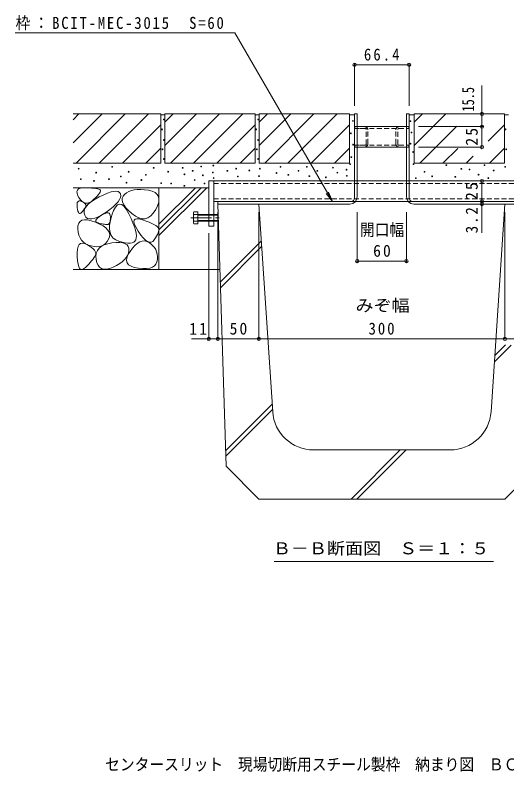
# Model space of a CAD drawing. Units: millimetres at full size, sheet at 1:5; some dimension numbers follow another scale. Extents: x -1311 to 1966, y -1318 to 1367.
# Drawn here: x 255 to 855, y -1318 to -394 of the extents above; entities that cross this region are included whole.
import ezdxf
from ezdxf.enums import TextEntityAlignment as Align

# ---------------------------------------------------------------- set-up
doc = ezdxf.new("R2010")
doc.units = ezdxf.units.MM
doc.header["$LTSCALE"] = 5
doc.header["$PDMODE"] = 32
doc.header["$PDSIZE"] = 4
doc.linetypes.add('CHAIN1', pattern=[8, 5, -1, 1, -1])
doc.linetypes.add('DASHED1', pattern=[1.8, 1.2, -0.6])
for name, color, linetype, lineweight in [('4-0_通り芯', 7, 'Continuous', 9), ('4-3_寸法', 7, 'DASHED1', 9), ('4-4_文字', 7, 'Continuous', 9), ('4-5_建具', 7, 'Continuous', 9), ('4-E_見え係り', 7, 'Continuous', 9), ('4-F_断熱材', 6, 'Continuous', 5)]:
    doc.layers.add(name, color=color, linetype=linetype, lineweight=lineweight)
doc.layers.add('F-4_F-4ﾚｲﾔ', color=2, linetype='Continuous')
doc.styles.add('ＭＳ ゴシック', font='')
doc.styles.get('ＭＳ ゴシック').set_extended_font_data('MS Gothic')

msp = doc.modelspace()

# ---------------------------------------------------------------- linework, layer by layer
at = {"layer": '4-0_通り芯'}
for p, q in [((669.323, -514.718), (672.523, -514.718)), ((669.323, -617.018), (669.323, -514.718)), ((672.523, -615.718), (672.523, -514.718)), ((735.723, -514.718), (732.523, -514.718)), ((732.523, -615.718), (732.523, -514.718)), ((735.723, -617.018), (735.723, -514.718)), ((672.523, -530.218), (732.523, -530.218)), ((672.523, -555.218), (732.523, -555.218)), ((497.523, -596.518), (491.523, -596.518)), ((491.523, -596.518), (491.523, -651.518)), ((497.523, -596.518), (669.323, -596.518)), ((497.523, -651.518), (497.523, -596.518)), ((672.523, -596.518), (732.523, -596.518)), ((735.723, -596.518), (907.523, -596.518)), ((664.823, -621.518), (497.523, -621.518)), ((502.523, -624.718), (502.523, -621.518)), ((663.523, -624.718), (502.523, -624.718)), ((670.405, -621.518), (734.642, -621.518)), ((740.223, -621.518), (907.523, -621.518)), ((741.523, -624.718), (902.523, -624.718)), ((491.523, -651.518), (497.523, -651.518))]:
    msp.add_line(p, q, dxfattribs=at)
at = {"layer": '4-0_通り芯', "linetype": 'DASHED1'}
for p, q in [((672.523, -530.218), (669.323, -530.218)), ((669.323, -532.518), (735.723, -532.518)), ((732.523, -530.218), (735.706, -530.218)), ((669.323, -552.918), (735.723, -552.918)), ((672.523, -555.218), (669.323, -555.218)), ((732.523, -555.218), (735.723, -555.218)), ((497.523, -599.718), (907.523, -599.718)), ((672.523, -596.518), (669.323, -596.518)), ((732.523, -596.518), (735.723, -596.518)), ((497.523, -618.318), (907.523, -618.318)), ((664.823, -621.518), (670.405, -621.518)), ((740.223, -621.518), (734.642, -621.518))]:
    msp.add_line(p, q, dxfattribs=at)
at = {"layer": '4-0_通り芯', "color": 2}
for p, q in [((472.748, -647.382), (472.748, -636.182)), ((473.348, -634.318), (478.048, -634.318)), ((473.348, -637.518), (491.523, -637.518)), ((491.523, -645.518), (473.348, -645.518)), ((478.048, -638.218), (491.523, -638.218)), ((491.523, -644.818), (478.048, -644.818)), ((497.523, -637.518), (502.348, -637.518)), ((497.523, -638.218), (503.048, -638.218)), ((503.048, -644.818), (497.523, -644.818)), ((502.348, -645.518), (497.523, -645.518)), ((502.348, -637.518), (502.348, -645.518)), ((502.348, -637.518), (503.048, -638.218)), ((503.048, -644.818), (502.348, -645.518)), ((503.048, -638.218), (503.048, -644.818))]:
    msp.add_line(p, q, dxfattribs=at)
at = {"layer": '4-0_通り芯', "color": 4, "linetype": 'CHAIN1'}
msp.add_line((469.77, -641.518), (504.311, -641.518), dxfattribs=at)
at = {"layer": '4-0_通り芯', "color": 2, "linetype": 'DASHED1'}
for p, q in [((497.523, -637.518), (491.523, -637.518)), ((497.523, -638.218), (491.523, -638.218)), ((497.523, -644.818), (491.523, -644.818)), ((497.523, -645.518), (491.523, -645.518))]:
    msp.add_line(p, q, dxfattribs=at)
at = {"layer": '4-0_通り芯', "color": 2}
msp.add_lwpolyline([(478.048, -634.318), (478.048, -648.718), (473.348, -648.718)], dxfattribs=at)
at = {"layer": '4-0_通り芯'}
for centre, radius, start, end in [((663.523, -615.718), 9, 270, 0), ((664.823, -617.018), 4.5, 270, 0), ((741.523, -615.718), 9, 180, 270), ((740.223, -617.018), 4.5, 180, 270)]:
    msp.add_arc(centre, radius, start, end, dxfattribs=at)
at = {"layer": '4-0_通り芯', "color": 2}
for centre, radius, start, end in [((475.124, -635.918), 2.39, 137.9749, 222.0251), ((475.124, -647.118), 2.39, 137.9749, 222.0251), ((486.156, -641.518), 13.418, 162.65606, 197.34394)]:
    msp.add_arc(centre, radius, start, end, dxfattribs=at)
at = {"layer": '4-3_寸法'}
for p, q in [((669.523, -532.518), (669.523, -530.218)), ((669.523, -532.518), (669.523, -530.218)), ((669.523, -530.218), (681.523, -530.218)), ((672.523, -532.518), (669.523, -532.518)), ((682.023, -532.518), (672.523, -532.518)), ((683.223, -551.718), (683.223, -533.718)), ((685.523, -551.218), (685.523, -534.218)), ((719.523, -551.218), (719.523, -534.218)), ((721.823, -551.718), (721.823, -533.718)), ((723.023, -532.518), (732.523, -532.518)), ((723.523, -530.218), (732.523, -530.218)), ((735.523, -530.218), (732.523, -530.218)), ((732.523, -532.518), (735.523, -532.518)), ((735.523, -532.518), (735.523, -530.218)), ((735.523, -532.518), (735.523, -530.218)), ((669.523, -552.918), (669.523, -555.218)), ((669.523, -552.918), (669.523, -555.218)), ((672.523, -552.918), (669.523, -552.918)), ((682.023, -552.918), (672.523, -552.918)), ((723.023, -552.918), (732.523, -552.918)), ((732.523, -552.918), (735.523, -552.918)), ((735.523, -552.918), (735.523, -555.218)), ((735.523, -552.918), (735.523, -555.218)), ((669.523, -555.218), (672.523, -555.218)), ((681.523, -555.218), (672.523, -555.218)), ((723.523, -555.218), (732.523, -555.218)), ((735.523, -555.218), (732.523, -555.218))]:
    msp.add_line(p, q, dxfattribs=at)
for centre, radius, start, end in [((681.523, -534.218), 4, 0, 90), ((682.023, -533.718), 1.2, 0, 90), ((723.523, -534.218), 4, 90, 180), ((723.023, -533.718), 1.2, 90, 180), ((681.523, -551.218), 4, 270, 0), ((682.023, -551.718), 1.2, 270, 0), ((723.523, -551.218), 4, 180, 270), ((723.023, -551.718), 1.2, 180, 270)]:
    msp.add_arc(centre, radius, start, end, dxfattribs=at)
at = {"layer": '4-4_文字'}
for p, q in [((669.323, -453.218), (669.323, -504.718)), ((669.323, -454.718), (735.723, -454.718)), ((735.723, -453.218), (735.723, -504.718)), ((824.626, -514.718), (824.626, -480.018)), ((824.626, -530.218), (824.626, -514.718)), ((826.126, -530.218), (747.023, -530.218)), ((824.626, -530.218), (824.626, -555.218)), ((747.023, -555.218), (824.626, -555.218)), ((824.626, -596.518), (824.626, -621.518)), ((824.626, -621.518), (824.626, -624.718)), ((824.626, -624.718), (824.626, -659.735)), ((502.523, -790.69), (502.523, -634.718)), ((552.523, -790.69), (552.523, -634.718)), ((672.523, -695.708), (672.523, -634.718)), ((732.523, -695.708), (732.523, -634.718)), ((852.523, -634.718), (852.523, -789.19)), ((491.523, -790.69), (491.523, -660.218)), ((672.523, -694.208), (732.523, -694.208)), ((552.523, -789.19), (902.523, -789.19))]:
    msp.add_line(p, q, dxfattribs=at)
msp.add_lwpolyline([(470.362, -789.19), (502.523, -789.19), (552.523, -789.19)], dxfattribs=at)
for p in [(669.323, -454.718), (735.723, -454.718), (824.626, -514.718), (824.626, -530.218), (824.626, -555.218), (824.626, -596.518), (824.626, -621.518), (824.626, -624.718), (672.523, -694.208), (732.523, -694.208), (491.523, -789.19), (502.523, -789.19), (552.523, -789.19), (852.523, -789.19)]:
    msp.add_point(p, dxfattribs=at)
at = {"layer": '4-5_建具'}
for p, q in [((255.385, -415.529), (523.243, -415.529)), ((642.171, -621.518), (523.243, -415.529)), ((642.171, -621.518), (634.562, -611.601)), ((642.171, -621.518), (637.388, -609.97)), ((571.064, -1060.927), (838.487, -1060.927))]:
    msp.add_line(p, q, dxfattribs=at)
at = {"layer": '4-E_見え係り', "color": 2}
for p, q in [((433.023, -514.718), (326.152, -514.718)), ((326.152, -521.737), (333.171, -514.718)), ((326.152, -550.021), (361.455, -514.718)), ((329.739, -574.718), (389.739, -514.718)), ((358.023, -574.718), (418.023, -514.718)), ((433.023, -514.718), (433.023, -574.718)), ((433.023, -515.718), (438.023, -515.718)), ((548.023, -514.718), (438.023, -514.718)), ((438.023, -524.866), (448.171, -514.718)), ((438.023, -553.15), (476.455, -514.718)), ((438.023, -514.718), (438.023, -574.718)), ((444.739, -574.718), (504.739, -514.718)), ((473.023, -574.718), (533.023, -514.718)), ((548.023, -514.718), (548.023, -574.718)), ((548.023, -515.718), (553.023, -515.718)), ((663.023, -514.718), (553.023, -514.718)), ((553.023, -524.866), (563.171, -514.718)), ((553.023, -553.15), (591.455, -514.718)), ((553.023, -514.718), (553.023, -574.718)), ((559.739, -574.718), (619.739, -514.718)), ((588.023, -574.718), (648.023, -514.718)), ((663.023, -514.718), (663.023, -574.718)), ((663.023, -515.718), (669.323, -515.718)), ((735.723, -515.718), (742.023, -515.718)), ((852.023, -514.718), (742.023, -514.718)), ((742.023, -524.866), (752.171, -514.718)), ((742.023, -553.15), (780.455, -514.718)), ((742.023, -514.718), (742.023, -574.718)), ((852.023, -514.718), (852.023, -574.718)), ((852.023, -515.718), (857.023, -515.718)), ((386.308, -574.718), (433.023, -528.003)), ((501.308, -574.718), (548.023, -528.003)), ((616.308, -574.718), (663.023, -528.003)), ((748.739, -574.718), (793.81, -529.647)), ((832.283, -547.744), (852.023, -528.003)), ((414.592, -574.718), (433.023, -556.287)), ((529.592, -574.718), (548.023, -556.287)), ((644.592, -574.718), (663.023, -556.287)), ((777.023, -574.718), (795.013, -556.729)), ((833.592, -574.718), (852.023, -556.287)), ((805.308, -574.718), (813.934, -566.092)), ((433.023, -574.718), (326.152, -574.718)), ((548.023, -574.718), (438.023, -574.718)), ((663.023, -574.718), (553.023, -574.718)), ((852.023, -574.718), (742.023, -574.718)), ((326.223, -604.718), (491.523, -604.718)), ((430.723, -604.718), (430.723, -704.718)), ((430.723, -649.1), (475.105, -604.718)), ((430.723, -656.171), (482.176, -604.718)), ((430.723, -663.242), (489.247, -604.718)), ((326.223, -704.718), (430.723, -704.718)), ((505.023, -704.718), (430.723, -704.718))]:
    msp.add_line(p, q, dxfattribs=at)
for points in [[(359.245, -607.416), (359.57, -608.084), (359.507, -608.985), (359.056, -610.119), (358.218, -611.488), (356.992, -613.089), (355.379, -614.925), (353.378, -616.994), (350.989, -619.296), (348.451, -621.372), (346, -622.76), (343.636, -623.462), (341.36, -623.476), (339.172, -622.803), (337.072, -621.442), (335.059, -619.395), (333.133, -616.661), (331.616, -613.782), (330.827, -611.301), (330.766, -609.219), (331.434, -607.535), (332.83, -606.249), (334.955, -605.361), (337.808, -604.872), (341.389, -604.781), (345.121, -604.916), (348.424, -605.107), (351.298, -605.354), (353.744, -605.656), (355.762, -606.013), (357.352, -606.425), (358.513, -606.893)], [(383.775, -612.334), (384.169, -614.46), (383.814, -616.78), (382.711, -619.296), (380.859, -622.006), (378.259, -624.912), (374.91, -628.012), (370.813, -631.308), (365.967, -634.798), (360.997, -637.993), (356.526, -640.402), (352.555, -642.025), (349.083, -642.862), (346.111, -642.913), (343.638, -642.178), (341.665, -640.657), (340.191, -638.35), (339.399, -635.637), (339.468, -632.896), (340.401, -630.129), (342.195, -627.334), (344.853, -624.513), (348.372, -621.664), (352.755, -618.789), (357.999, -615.886), (363.369, -613.279), (368.124, -611.29), (372.267, -609.919), (375.795, -609.166), (378.711, -609.031), (381.012, -609.514), (382.701, -610.615)], [(397.695, -636.334), (402.034, -639.501), (406.17, -641.587), (410.104, -642.591), (413.835, -642.514), (417.364, -641.355), (420.69, -639.115), (423.814, -635.793), (426.735, -631.39), (429.064, -626.697), (430.41, -622.507), (430.774, -618.819), (430.155, -615.634), (428.554, -612.951), (425.97, -610.771), (422.404, -609.093), (417.855, -607.918), (412.992, -607.187), (408.48, -606.841), (404.322, -606.881), (400.515, -607.306), (397.062, -608.117), (393.96, -609.313), (391.212, -610.895), (388.815, -612.862), (387.012, -615.119), (386.04, -617.569), (385.902, -620.213), (386.595, -623.05), (388.122, -626.081), (390.48, -629.305), (393.672, -632.723)], [(341.631, -627.331), (341.276, -628.093), (340.838, -628.905), (340.317, -629.769), (339.713, -630.684), (339.027, -631.65), (338.257, -632.667), (337.405, -633.735), (336.47, -634.854), (335.533, -635.764), (334.673, -636.203), (333.89, -636.171), (333.185, -635.669), (332.557, -634.696), (332.007, -633.252), (331.533, -631.337), (331.138, -628.952), (330.906, -626.541), (330.925, -624.551), (331.194, -622.98), (331.714, -621.83), (332.484, -621.1), (333.505, -620.789), (334.777, -620.899), (336.299, -621.429), (337.823, -622.168), (339.103, -622.907), (340.137, -623.646), (340.926, -624.384), (341.47, -625.122), (341.769, -625.859), (341.823, -626.595)], [(402.504, -668.19), (403.125, -666.087), (403.263, -663.45), (402.915, -660.279), (402.084, -656.574), (400.767, -652.335), (398.967, -647.562), (396.681, -642.255), (393.912, -636.414), (390.954, -631.1), (388.104, -627.375), (385.362, -625.238), (382.728, -624.69), (380.202, -625.73), (377.784, -628.359), (375.474, -632.576), (373.272, -638.382), (371.526, -644.653), (370.587, -650.268), (370.452, -655.225), (371.124, -659.526), (372.6, -663.169), (374.883, -666.156), (377.97, -668.485), (381.864, -670.158), (385.945, -671.303), (389.598, -672.051), (392.821, -672.401), (395.616, -672.354), (397.981, -671.909), (399.918, -671.067), (401.425, -669.827)], [(367.7, -649.623), (366.649, -649.623), (365.497, -649.556), (364.244, -649.422), (362.888, -649.221), (361.431, -648.954), (359.873, -648.62), (358.212, -648.219), (356.45, -647.751), (354.925, -647.17), (353.973, -646.427), (353.596, -645.524), (353.792, -644.459), (354.563, -643.234), (355.908, -641.847), (357.827, -640.3), (360.32, -638.591), (362.929, -637.055), (365.193, -636.025), (367.115, -635.501), (368.693, -635.482), (369.927, -635.969), (370.818, -636.961), (371.365, -638.46), (371.569, -640.464), (371.537, -642.582), (371.375, -644.422), (371.085, -645.984), (370.666, -647.268), (370.118, -648.274), (369.441, -649.002), (368.635, -649.452)], [(369.375, -667.63), (367.676, -670.394), (365.697, -672.661), (363.44, -674.432), (360.903, -675.706), (358.088, -676.484), (354.993, -676.765), (351.62, -676.55), (347.967, -675.838), (344.398, -674.673), (341.274, -673.099), (338.596, -671.115), (336.363, -668.722), (334.576, -665.919), (333.234, -662.707), (332.338, -659.085), (331.887, -655.054), (332.022, -651.219), (332.883, -648.187), (334.47, -645.957), (336.783, -644.53), (339.822, -643.905), (343.587, -644.083), (348.078, -645.063), (353.295, -646.846), (358.429, -649.082), (362.67, -651.421), (366.019, -653.864), (368.475, -656.41), (370.039, -659.06), (370.71, -661.813), (370.489, -664.67)], [(430.246, -654.347), (430.469, -655.49), (430.442, -656.805), (430.166, -658.29), (429.64, -659.947), (428.865, -661.775), (427.84, -663.774), (426.566, -665.944), (425.042, -668.285), (423.296, -670.247), (421.353, -671.277), (419.215, -671.376), (416.881, -670.545), (414.351, -668.782), (411.624, -666.088), (408.702, -662.463), (405.584, -657.907), (402.852, -653.296), (401.086, -649.504), (400.286, -646.532), (400.454, -644.38), (401.587, -643.047), (403.688, -642.535), (406.755, -642.842), (410.789, -643.969), (415.045, -645.476), (418.78, -646.923), (421.994, -648.31), (424.687, -649.638), (426.859, -650.905), (428.509, -652.112), (429.638, -653.26)], [(353.092, -687.378), (352.216, -688.893), (351.159, -690.5), (349.921, -692.198), (348.502, -693.987), (346.902, -695.867), (345.121, -697.838), (343.159, -699.901), (341.015, -702.055), (338.905, -703.772), (337.04, -704.527), (335.421, -704.319), (334.049, -703.148), (332.922, -701.014), (332.042, -697.918), (331.408, -693.858), (331.019, -688.836), (330.976, -683.791), (331.376, -679.663), (332.22, -676.453), (333.508, -674.16), (335.24, -672.784), (337.415, -672.325), (340.034, -672.784), (343.096, -674.16), (346.126, -675.971), (348.648, -677.738), (350.66, -679.458), (352.164, -681.133), (353.159, -682.763), (353.646, -684.347), (353.623, -685.885)], [(394.183, -681.47), (393.6, -684.42), (392.496, -687.247), (390.871, -689.952), (388.725, -692.535), (386.058, -694.995), (382.869, -697.334), (379.16, -699.55), (374.929, -701.644), (370.676, -703.277), (366.898, -704.111), (363.594, -704.146), (360.766, -703.383), (358.413, -701.821), (356.536, -699.459), (355.133, -696.299), (354.205, -692.34), (353.902, -688.211), (354.374, -684.542), (355.619, -681.331), (357.639, -678.58), (360.432, -676.288), (364.001, -674.455), (368.343, -673.081), (373.459, -672.167), (378.599, -671.713), (383.01, -671.721), (386.693, -672.191), (389.647, -673.123), (391.874, -674.517), (393.372, -676.372), (394.142, -678.69)], [(428.895, -692.206), (428.344, -695.367), (427.122, -698.008), (425.23, -700.131), (422.667, -701.734), (419.434, -702.819), (415.53, -703.384), (410.956, -703.431), (405.711, -702.958), (400.668, -701.997), (396.699, -700.576), (393.804, -698.697), (391.983, -696.358), (391.236, -693.561), (391.563, -690.304), (392.964, -686.589), (395.439, -682.414), (398.437, -678.393), (401.406, -675.136), (404.347, -672.645), (407.259, -670.918), (410.143, -669.957), (412.998, -669.76), (415.825, -670.329), (418.623, -671.662), (421.22, -673.485), (423.441, -675.52), (425.288, -677.769), (426.759, -680.23), (427.856, -682.905), (428.577, -685.792), (428.924, -688.893)]]:
    msp.add_lwpolyline(points, close=True, dxfattribs=at)
at = {"layer": '4-E_見え係り'}
for centre in [(436.812, -521.512), (551.812, -521.512), (667.393, -523.364), (737.456, -523.424), (434.371, -533.554), (549.371, -533.554), (853.371, -533.554), (664.702, -538.35), (738.573, -537.417), (436.835, -546.494), (551.835, -546.494), (667.583, -552.142), (737.429, -550.989), (435.124, -557.855), (550.124, -557.855), (740.754, -561.121), (854.124, -557.855), (436.768, -569.72), (551.768, -569.72), (665.337, -567.537), (332.844, -581.482), (373.715, -579.185), (424.309, -580.412), (459.611, -580.412), (482.269, -578.91), (497.024, -577.747), (524.867, -581.482), (553.751, -581.482), (578.89, -579.342), (610.983, -579.342), (642.988, -580.251), (663.858, -575.903), (741.189, -575.903), (781.189, -577.208), (799.431, -581.62), (827.712, -577.208), (852.808, -579.344), (354.239, -586.296), (384.192, -591.11), (393.82, -585.226), (414.681, -588.97), (441.96, -585.226), (461.751, -588.435), (471.913, -584.156), (484.278, -589.677), (496.372, -586.226), (514.169, -584.156), (527.007, -591.11), (540.913, -583.621), (552.681, -590.575), (574.076, -586.831), (588.518, -588.97), (600.82, -584.156), (614.193, -590.575), (623.821, -584.156), (648.206, -586.338), (659.46, -582.769), (659.935, -590.218), (754.501, -585.424), (763.772, -590.892), (792.061, -591.367), (809.415, -582.571), (820.504, -588.786), (838.893, -583.76), (335.518, -594.319), (351.565, -596.459), (369.751, -594.319), (391.146, -598.598), (409.332, -595.389), (433.402, -599.133), (445.704, -599.668), (474.235, -595.31), (486.249, -599.706), (497.4, -592.876), (634.321, -592.161), (743.892, -593.164), (832.388, -592.969), (461.751, -602.342)]:
    msp.add_circle(centre, 0.5, dxfattribs=at)
at = {"layer": '4-F_断熱材'}
for p, q in [((512.523, -944.718), (502.523, -624.718)), ((552.523, -624.718), (502.523, -624.718)), ((569.412, -878.044), (552.523, -624.718)), ((835.635, -878.044), (852.523, -624.718)), ((902.523, -624.718), (852.523, -624.718)), ((505.499, -719.944), (555.536, -669.907)), ((505.714, -726.801), (555.978, -676.536)), ((839.699, -817.079), (860.018, -796.76)), ((840.205, -809.503), (853.32, -796.388)), ((511.927, -925.648), (568.794, -868.781)), ((512.142, -932.504), (569.236, -875.41)), ((785.746, -924.718), (619.301, -924.718)), ((664.989, -984.718), (724.989, -924.718)), ((672.06, -984.718), (732.06, -924.718)), ((552.523, -984.718), (512.523, -944.718)), ((852.523, -984.718), (892.523, -944.718)), ((552.523, -984.718), (852.523, -984.718))]:
    msp.add_line(p, q, dxfattribs=at)
for centre, start, end in [((619.301, -874.718), 183.81407, 270), ((785.746, -874.718), 270, 356.18593)]:
    msp.add_arc(centre, 50, start, end, dxfattribs=at)

# ---------------------------------------------------------------- texts
at = {"layer": '4-4_文字', "color": 2, "style": 'ＭＳ ゴシック', "width": 0.75}
msp.add_text('15.5', height=14.66, rotation=90, dxfattribs=at).set_placement((819.399, -511.773), align=Align.BOTTOM_LEFT)
at = {"layer": '4-4_文字', "color": 2, "style": 'ＭＳ ゴシック'}
for s, width, p in [('開口幅', 0.9, (675.773, -667.809)), ('みぞ幅', 1.1, (670.382, -760.154))]:
    msp.add_text(s, height=14.66, dxfattribs=dict(at, width=width)).set_placement(p, align=Align.BOTTOM_LEFT)
at = {"layer": '4-4_文字', "color": 2, "char_height": 14.66, "attachment_point": 7, "style": 'ＭＳ ゴシック'}
for s, insert in [('\\T1.28;\\W0.9;66.4', (680.648, -449.718)), ('\\T1.27;\\W0.95;60', (691.898, -689.208)), ('\\T1.27;\\W0.95;11', (467.778, -784.19)), ('\\T1.27;\\W0.95;50', (516.898, -784.19)), ('\\T1.27;\\W0.9;300', (686.273, -784.19))]:
    msp.add_mtext(s, dxfattribs=dict(at, insert=insert))
at = {"layer": '4-4_文字', "color": 2, "char_height": 14.66, "attachment_point": 7, "rotation": 90, "style": 'ＭＳ ゴシック'}
for s, insert in [('\\T1.27;\\W0.95;25', (819.626, -553.343)), ('\\T1.27;\\W0.95;25', (819.626, -619.643)), ('\\T1.27;\\W0.9;3.2', (819.626, -660.281))]:
    msp.add_mtext(s, dxfattribs=dict(at, insert=insert))
at = {"layer": '4-5_建具', "color": 2, "style": 'ＭＳ ゴシック', "width": 1.1}
msp.add_text('Ｂ－Ｂ断面図\u3000Ｓ＝１：５', height=14.66, dxfattribs=at).set_placement((569.644, -1056.54), align=Align.BOTTOM_LEFT)
at = {"layer": '4-5_建具', "color": 2, "insert": (255.841, -412.529), "char_height": 14.66, "attachment_point": 7, "style": 'ＭＳ ゴシック'}
msp.add_mtext('\\T1.24;\\W0.9;枠：BCIT-MEC-3015\u3000S=60', dxfattribs=at)
at = {"layer": 'F-4_F-4ﾚｲﾔ', "style": 'ＭＳ ゴシック', "width": 0.9}
msp.add_text('センタースリット\u3000現場切断用スチール製枠\u3000納まり図\u3000ＢＣＩＴ－ＭＥＣ－３０１５\u3000Ｓ＝６０', height=14.66, dxfattribs=at).set_placement((365.106, -1320.223), align=Align.BOTTOM_LEFT)

doc.saveas('drawing.dxf')
